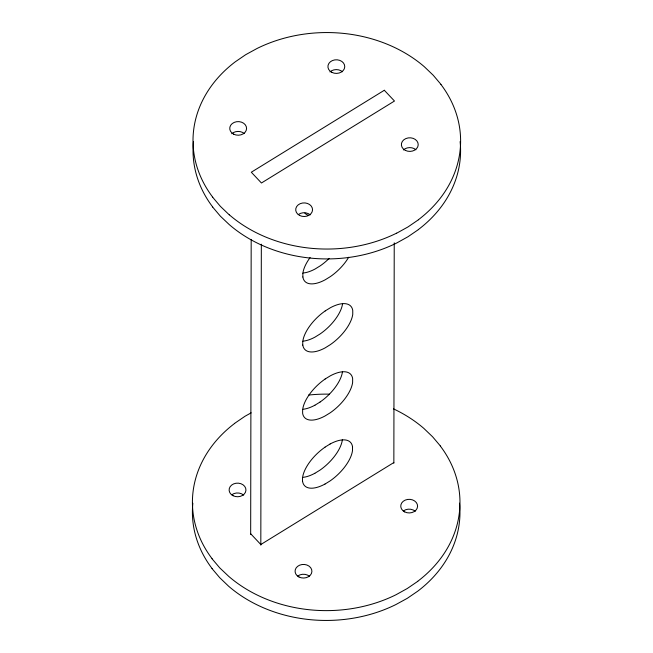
<?xml version="1.0" encoding="UTF-8"?>
<svg xmlns="http://www.w3.org/2000/svg" width="653" height="653" viewBox="0 0 653 653"><rect width="100%" height="100%" fill="white"/><g stroke="black" fill="none" stroke-linecap="round" stroke-linejoin="round"><path stroke-width="0.98" d="M250.67 534.407L251.185 239.561M260.816 545.173L261.339 244.206M393.849 463.206L394.232 242.834M302.87 273.199L302.87 276.994M302.755 341.315L302.747 345.119M302.633 409.439L302.625 413.235A31.556 14.733 -43.3 0 0 325.039 415.977L330.173 412.827A31.556 14.733 -43.3 0 0 352.628 382.389L352.644 378.618A31.556 14.733 -43.3 0 0 330.238 375.875L325.104 379.026M302.519 477.555L302.51 481.351M418.402 219.808L407.945 226.958L396.64 233.211M418.385 229.636L407.921 236.786L396.624 243.047A133.579 108.063 0.1 0 1 229.301 224.64L220.396 216.208L212.658 207.066M234.615 423.364L245.079 416.214L251.16 412.843M417.773 581.333L407.309 588.484L396.012 594.744A133.579 108.063 0.1 0 1 228.689 576.338L219.783 567.914L212.037 558.764M325.218 310.91L330.361 307.743A31.556 14.733 -43.3 0 1 352.751 310.51L352.759 314.305A31.556 14.733 -43.3 0 1 330.296 344.662L325.153 347.878A31.556 14.733 -43.3 0 1 302.812 345.037M320.035 402.06L314.893 405.227M324.982 447.15L330.124 443.983M393.824 462.569L260.816 544.52L250.679 533.754M314.779 473.343L319.921 470.176A31.556 14.733 -43.3 0 0 342.368 439.779M324.916 484.11L330.059 480.943A31.556 14.733 -43.3 0 0 352.506 450.546L352.53 446.742M229.26 214.845L220.412 206.381L212.674 197.239M440.979 84.4L433.233 75.258L424.393 66.786A133.579 108.063 0.1 0 0 257.045 48.477L245.708 54.681L235.243 61.831A133.579 108.063 0.1 0 0 212.739 197.206M440.342 445.934L432.604 436.792L423.756 428.319A133.579 108.063 0.1 0 0 393.498 408.868M212.021 568.6L219.767 577.742L228.607 586.214A133.579 108.063 0.1 0 0 395.955 604.523L407.292 598.319L417.757 591.169A133.579 108.063 0.1 0 0 459.475 503.137M231.733 494.794A8.44 6.824 0.1 0 1 243.659 495.105M297.695 576.085A8.44 6.824 0.1 0 1 309.628 576.403M403.366 510.981A8.44 6.824 0.1 0 1 415.3 511.291M212.086 568.567A133.579 108.063 0.1 0 1 192.847 503.267M212.111 558.731A133.579 108.063 0.1 0 1 234.672 423.405M440.277 445.966A133.579 108.063 0.1 0 1 417.716 581.292M308.543 395.065A133.579 108.063 0.1 0 1 329.308 394.151M314.828 473.303A31.556 14.733 -43.3 0 1 303.359 477.302M324.974 484.069A31.556 14.733 -43.3 0 1 302.576 481.31M302.584 477.555A31.556 14.733 -43.3 0 1 325.039 447.166M330.116 443.991A31.556 14.733 -43.3 0 1 352.514 446.75M342.482 371.663A31.556 14.733 -43.3 0 1 320.035 402.052M314.901 405.211A31.556 14.733 -43.3 0 1 303.425 409.219M302.698 409.398A31.556 14.733 -43.3 0 1 325.153 379.009M342.605 303.539A31.556 14.733 -43.3 0 1 320.15 333.928L315.015 337.111A31.556 14.733 -43.3 0 1 303.539 341.103M302.821 341.274A31.556 14.733 -43.3 0 1 325.276 310.885M329.145 258.417A31.556 14.733 -43.3 0 1 320.272 265.812L315.138 268.987A31.556 14.733 -43.3 0 1 303.71 272.946M348.694 257.233A31.556 14.733 -43.3 0 1 330.41 276.578L325.276 279.753A31.556 14.733 -43.3 0 1 302.878 276.986M302.886 273.232A31.556 14.733 -43.3 0 1 310.126 257.543M308.583 215.335A31.556 14.733 -43.3 0 1 304.837 213.058M212.723 207.034A133.579 108.063 0.1 0 1 193.476 141.742M460.104 141.603A133.579 108.063 0.1 0 1 418.328 229.595M396.6 233.162A133.579 108.063 0.1 0 1 229.317 214.804M440.914 84.433A133.579 108.063 0.1 0 1 418.353 219.759M403.407 149.945A8.44 6.824 0.1 0 1 415.928 149.766M298.331 214.551A8.44 6.824 0.1 0 1 310.257 214.87M231.774 133.751A8.44 6.824 0.1 0 1 244.295 133.579M329.953 71.936A8.44 6.824 0.1 0 1 342.474 71.757M384.339 90.261L251.307 172.221L261.445 182.995L394.477 101.027L384.315 90.269M404.68 511.895A8.424 6.816 0.1 0 0 417.577 506.393A8.424 6.816 0.1 0 0 405.235 500.1A8.424 6.816 0.1 0 0 404.68 511.895M299.009 576.999A8.424 6.816 0.1 0 0 311.905 571.497A8.424 6.816 0.1 0 0 299.564 565.204A8.424 6.816 0.1 0 0 299.009 576.999M233.039 495.7A8.424 6.816 0.1 0 0 245.944 490.207A8.424 6.816 0.1 0 0 233.594 483.914A8.424 6.816 0.1 0 0 233.039 495.7M405.309 150.361A8.424 6.816 0.1 0 0 418.206 144.86A8.424 6.816 0.1 0 0 405.864 138.567A8.424 6.816 0.1 0 0 405.309 150.361M299.637 215.466A8.424 6.816 0.1 0 0 312.542 209.964A8.424 6.816 0.1 0 0 300.192 203.679A8.424 6.816 0.1 0 0 299.637 215.466M233.676 134.175A8.424 6.816 0.1 0 0 246.573 128.674A8.424 6.816 0.1 0 0 234.231 122.38A8.424 6.816 0.1 0 0 233.676 134.175M331.855 72.361A8.424 6.816 0.1 0 0 344.751 66.859A8.424 6.816 0.1 0 0 332.401 60.566A8.424 6.816 0.1 0 0 331.855 72.361"/></g></svg>
